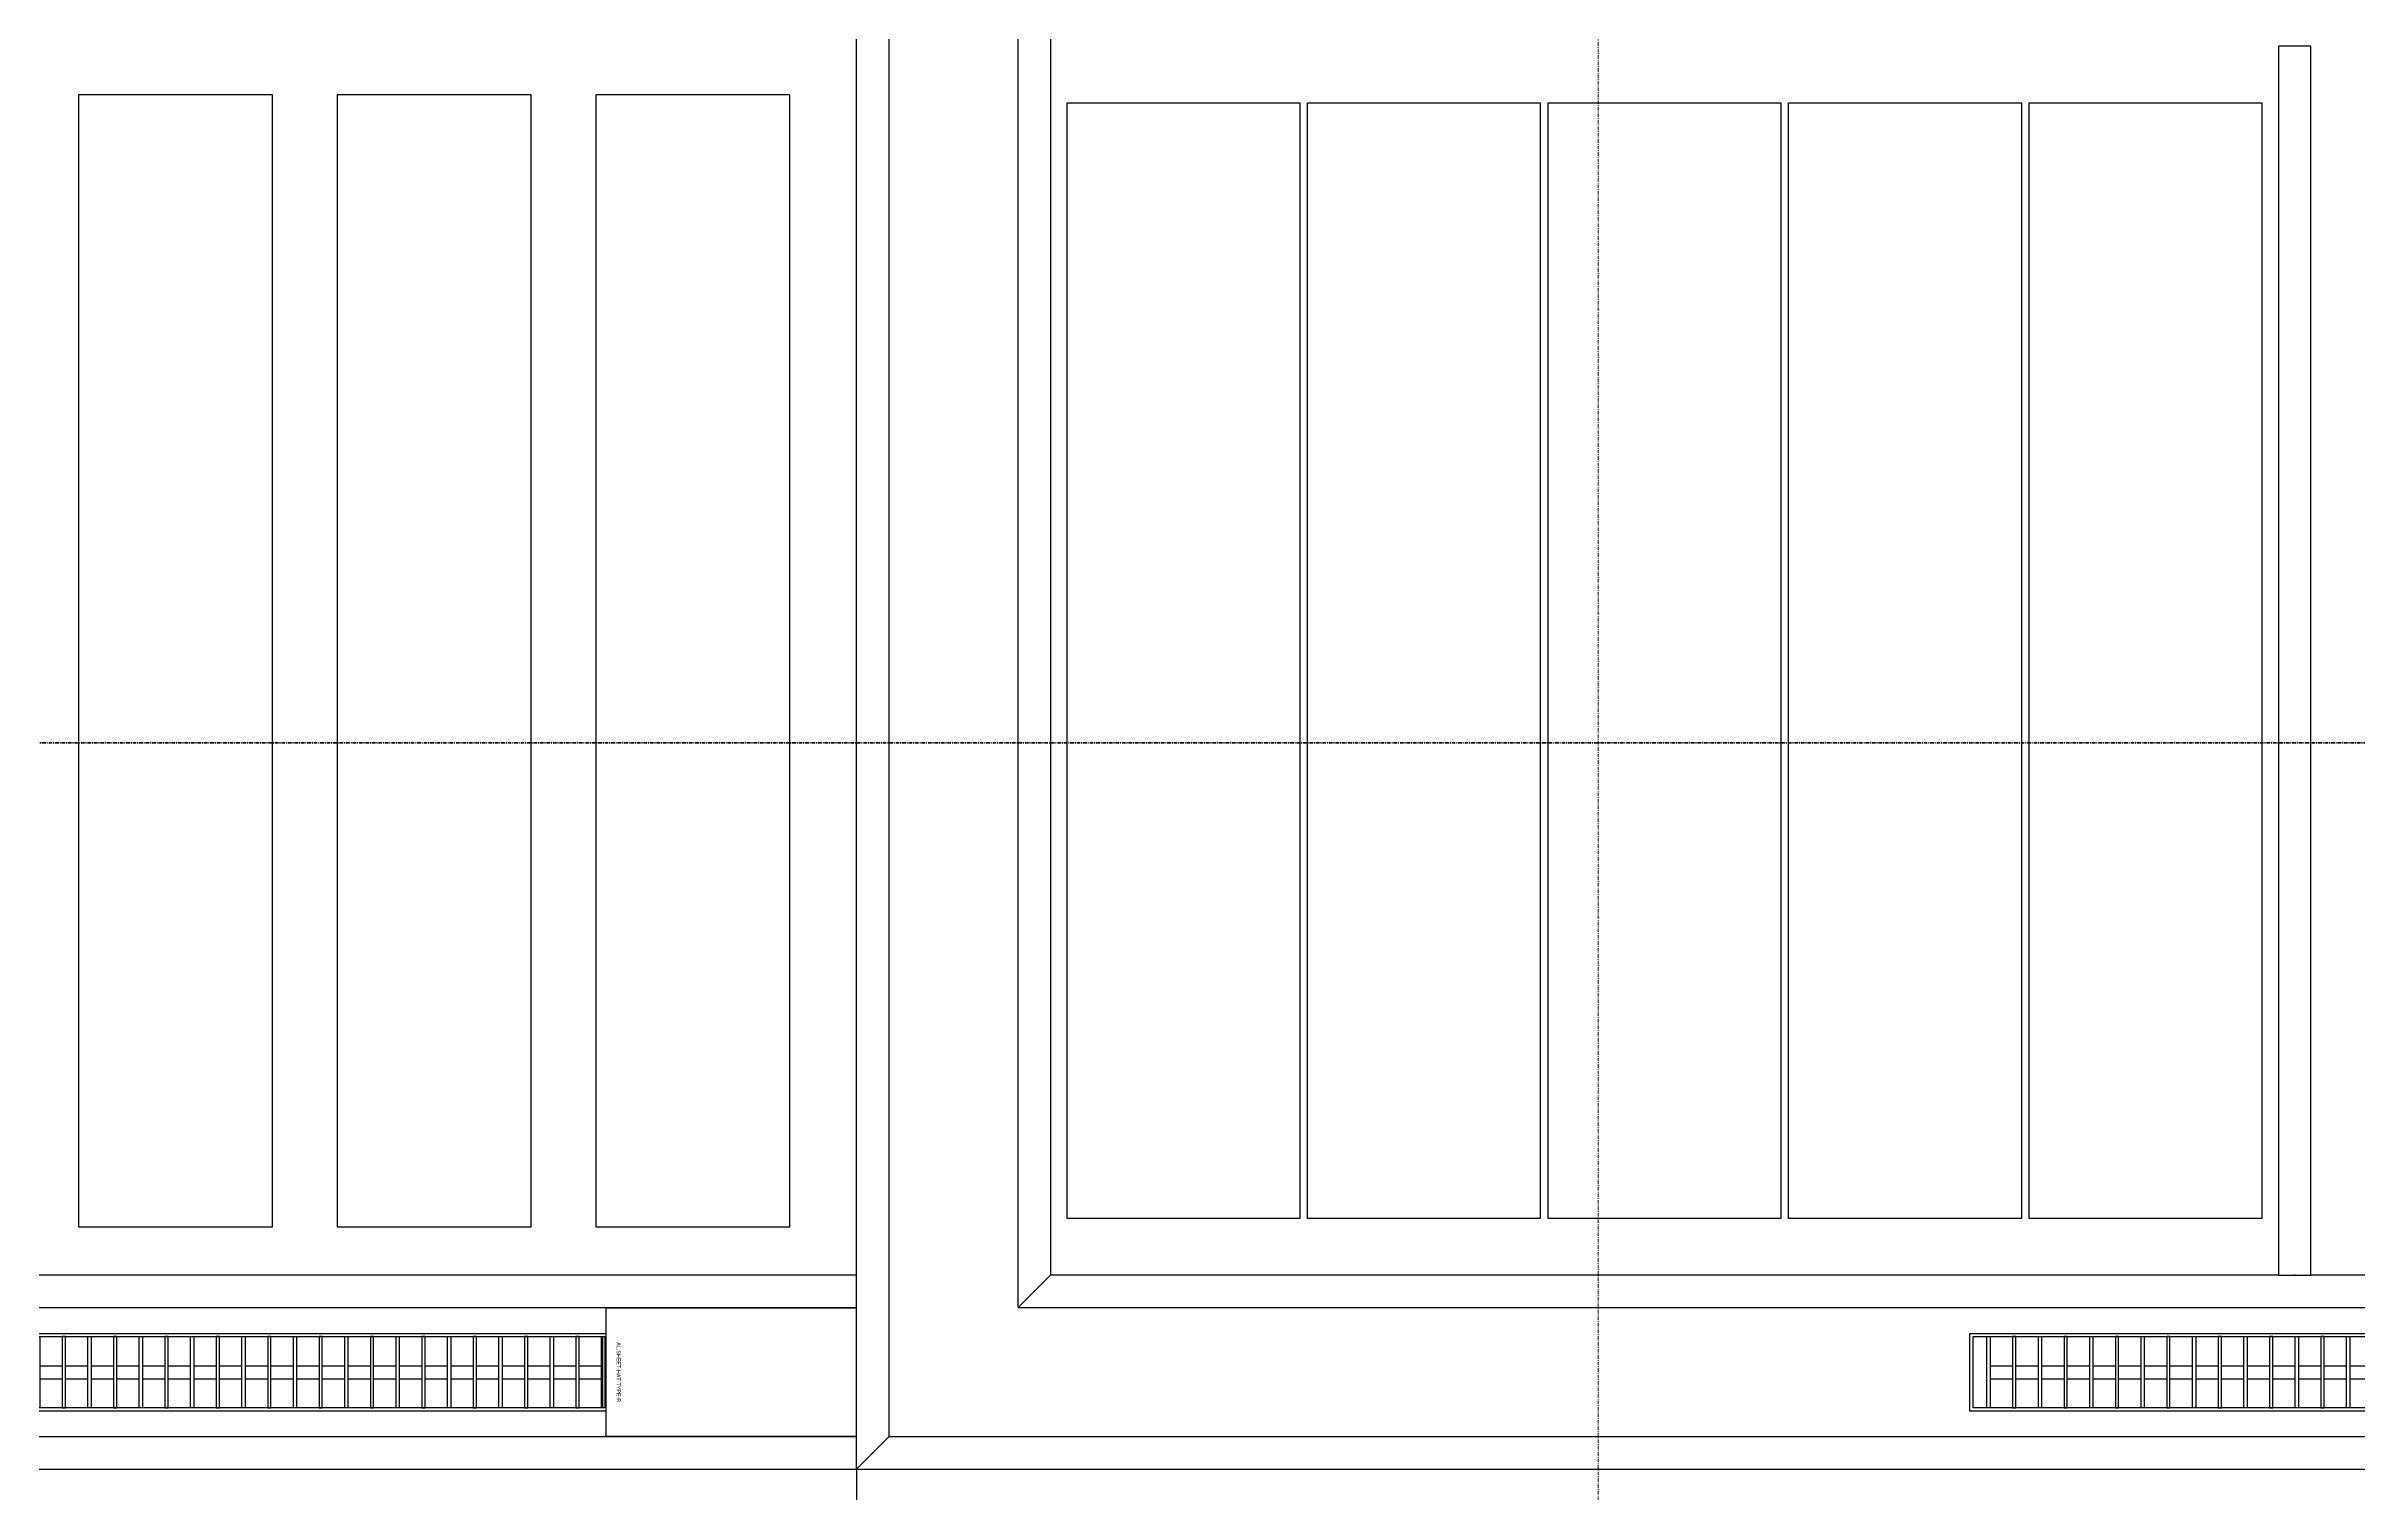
# Model space of a CAD drawing. Header units: millimetres. Extents: x -853432 to -773672, y -18171 to 22484.
# Drawn here: x -815482 to -811907, y -2758 to -521 of the extents above; entities that cross this region are included whole.
import ezdxf
from ezdxf.enums import TextEntityAlignment as Align
from ezdxf.xclip import XClip

# ---------------------------------------------------------------- set-up
doc = ezdxf.new("R2010")
doc.units = ezdxf.units.MM
doc.header["$XCLIPFRAME"] = 0
doc.linetypes.add('DPA_Grid _ Level 100', pattern=[10, 5.5, -1.6, 1.3, -1.6])
for name, color, linetype in [('000 - WIPEOUT', 250, 'Continuous'), ('001 - ASCESSORIES', 251, 'Continuous'), ('A04_TUBE SERIES', 2, 'Continuous'), ('A11_ALU.SOLID SHEET', 2, 'Continuous')]:
    doc.layers.add(name, color=color, linetype=linetype)
doc.layers.add('G-ANNO-SECL', color=3, linetype='Continuous', lineweight=9)
doc.layers.add('S-GRID', color=251, linetype='Continuous', lineweight=9)

# ---------------------------------------------------------------- blocks, each defined once
blk = doc.blocks.new('*U2464')
at = {"layer": 'S-GRID', "linetype": 'DPA_Grid _ Level 100'}
blk.add_line((22800, -21399.8), (22800, 17622.8), dxfattribs=at)
blk = doc.blocks.new('*U898')
at = {"layer": 'A11_ALU.SOLID SHEET', "color": 0}
blk.add_lwpolyline([(387.5, -98.8), (387.5, 98.8), (0, 98.8), (0, -98.8)], close=True, dxfattribs=at)
at = {"layer": 'Defpoints', "color": 250}
blk.add_point((0, 0), dxfattribs=at)
blk.add_text('AL.SHEET-HAT-TYPE-R', height=6, rotation=270, dxfattribs=at).set_placement((15, 0), align=Align.BOTTOM_CENTER)
blk = doc.blocks.new('*U901')
blk.add_attdef('EXTR.OVL-LENGTH_', (-25, -59.1), '', height=5)
blk.add_wipeout([(-25, 0), (25, 0), (25, 9303), (-25, 9303)]).dxf.layer = '000 - WIPEOUT'
at = {"layer": 'A04_TUBE SERIES', "color": 0}
blk.add_lwpolyline([(-25, 0), (25, 0), (25, 9303), (-25, 9303)], close=True, dxfattribs=at)
blk = doc.blocks.new('*U870')
at = {"color": 1}
blk.add_wipeout([(600, -60), (-600, -60), (-600, 60), (600, 60)], dxfattribs=at).dxf.layer = '000 - WIPEOUT'
at = {"layer": '001 - ASCESSORIES', "color": 0}
blk.add_lwpolyline([(600, -60), (-600, -60), (-600, 60), (600, 60)], close=True, dxfattribs=at)
at = {"layer": '001 - ASCESSORIES'}
for points in [[(-593.5, -55), (-598.5, -55), (-598.5, 55), (-593.5, 55)], [(595, -55), (-595, -55), (-595, 55), (595, 55)], [(-558.8, -55), (-553.8, -55), (-553.8, 55), (-558.8, 55)], [(-514, -55), (-519, -55), (-519, 55), (-514, 55)], [(-479.3, -55), (-474.3, -55), (-474.3, 55), (-479.3, 55)], [(-434.6, -55), (-439.6, -55), (-439.6, 55), (-434.6, 55)], [(-399.8, -55), (-394.8, -55), (-394.8, 55), (-399.8, 55)], [(-355.1, -55), (-360.1, -55), (-360.1, 55), (-355.1, 55)], [(-320.4, -55), (-315.4, -55), (-315.4, 55), (-320.4, 55)], [(-275.6, -55), (-280.6, -55), (-280.6, 55), (-275.6, 55)], [(-240.9, -55), (-235.9, -55), (-235.9, 55), (-240.9, 55)], [(-196.2, -55), (-201.2, -55), (-201.2, 55), (-196.2, 55)], [(-161.4, -55), (-156.4, -55), (-156.4, 55), (-161.4, 55)], [(-116.7, -55), (-121.7, -55), (-121.7, 55), (-116.7, 55)], [(-82, -55), (-77, -55), (-77, 55), (-82, 55)], [(-37.2, -55), (-42.2, -55), (-42.2, 55), (-37.2, 55)], [(-2.5, -55), (2.5, -55), (2.5, 55), (-2.5, 55)], [(42.2, -55), (37.2, -55), (37.2, 55), (42.2, 55)], [(77, -55), (82, -55), (82, 55), (77, 55)], [(121.7, -55), (116.7, -55), (116.7, 55), (121.7, 55)], [(156.4, -55), (161.4, -55), (161.4, 55), (156.4, 55)], [(201.2, -55), (196.2, -55), (196.2, 55), (201.2, 55)], [(235.9, -55), (240.9, -55), (240.9, 55), (235.9, 55)], [(280.6, -55), (275.6, -55), (275.6, 55), (280.6, 55)], [(315.4, -55), (320.4, -55), (320.4, 55), (315.4, 55)], [(360.1, -55), (355.1, -55), (355.1, 55), (360.1, 55)], [(394.8, -55), (399.8, -55), (399.8, 55), (394.8, 55)], [(439.6, -55), (434.6, -55), (434.6, 55), (439.6, 55)], [(474.3, -55), (479.3, -55), (479.3, 55), (474.3, 55)], [(519, -55), (514, -55), (514, 55), (519, 55)], [(553.8, -55), (558.8, -55), (558.8, 55), (553.8, 55)], [(598.5, -55), (593.5, -55), (593.5, 55), (598.5, 55)]]:
    blk.add_lwpolyline(points, close=True, dxfattribs=at)
for points in [[(-593.5, 10), (-558.8, 10)], [(-553.8, 10), (-519, 10)], [(-514, 10), (-479.3, 10)], [(-474.3, 10), (-439.6, 10)], [(-434.6, 10), (-399.8, 10)], [(-394.8, 10), (-360.1, 10)], [(-355.1, 10), (-320.4, 10)], [(-315.4, 10), (-280.6, 10)], [(-275.6, 10), (-240.9, 10)], [(-235.9, 10), (-201.2, 10)], [(-196.2, 10), (-161.4, 10)], [(-156.4, 10), (-121.7, 10)], [(-116.7, 10), (-82, 10)], [(-77, 10), (-42.2, 10)], [(-37.2, 10), (-2.5, 10)], [(2.5, 10), (37.2, 10)], [(42.2, 10), (77, 10)], [(82, 10), (116.7, 10)], [(121.7, 10), (156.4, 10)], [(161.4, 10), (196.2, 10)], [(201.2, 10), (235.9, 10)], [(240.9, 10), (275.6, 10)], [(280.6, 10), (315.4, 10)], [(320.4, 10), (355.1, 10)], [(360.1, 10), (394.8, 10)], [(399.8, 10), (434.6, 10)], [(439.6, 10), (474.3, 10)], [(479.3, 10), (514, 10)], [(519, 10), (553.8, 10)], [(558.8, 10), (593.5, 10)], [(-593.5, -10), (-558.8, -10)], [(-553.8, -10), (-519, -10)], [(-514, -10), (-479.3, -10)], [(-474.3, -10), (-439.6, -10)], [(-434.6, -10), (-399.8, -10)], [(-394.8, -10), (-360.1, -10)], [(-355.1, -10), (-320.4, -10)], [(-315.4, -10), (-280.6, -10)], [(-275.6, -10), (-240.9, -10)], [(-235.9, -10), (-201.2, -10)], [(-196.2, -10), (-161.4, -10)], [(-156.4, -10), (-121.7, -10)], [(-116.7, -10), (-82, -10)], [(-77, -10), (-42.2, -10)], [(-37.2, -10), (-2.5, -10)], [(2.5, -10), (37.2, -10)], [(42.2, -10), (77, -10)], [(82, -10), (116.7, -10)], [(121.7, -10), (156.4, -10)], [(161.4, -10), (196.2, -10)], [(201.2, -10), (235.9, -10)], [(240.9, -10), (275.6, -10)], [(280.6, -10), (315.4, -10)], [(320.4, -10), (355.1, -10)], [(360.1, -10), (394.8, -10)], [(399.8, -10), (434.6, -10)], [(439.6, -10), (474.3, -10)], [(479.3, -10), (514, -10)], [(519, -10), (553.8, -10)], [(558.8, -10), (593.5, -10)]]:
    blk.add_lwpolyline(points, dxfattribs=at)
blk = doc.blocks.new('*U1084')
at = {"color": 3}
for points in [[(-875, -3450), (875, -3450), (875, -3750), (-875, -3750)], [(-875, -3850), (875, -3850), (875, -4150), (-875, -4150)], [(-875, -4250), (875, -4250), (875, -4550), (-875, -4550)]]:
    blk.add_wipeout(points, dxfattribs=at).dxf.layer = '000 - WIPEOUT'
at = {"layer": 'A11_ALU.SOLID SHEET', "color": 0, "linetype": 'ByBlock'}
for points in [[(-875, -3750), (875, -3750), (875, -3450), (-875, -3450)], [(-875, -4150), (875, -4150), (875, -3850), (-875, -3850)], [(-875, -4550), (875, -4550), (875, -4250), (-875, -4250)]]:
    blk.add_lwpolyline(points, close=True, dxfattribs=at)
blk = doc.blocks.new('*U1213')
blk.add_blockref('*U898', (-69934.5, -6150.5))
at = {"layer": 'A11_ALU.SOLID SHEET', "color": 0, "linetype": 'ByBlock', "rotation": 90}
blk.add_blockref('*U1084', (-74200, -5050.5), dxfattribs=at)
blk.add_blockref('*U870', (-70534.5, -6150.5))
at = {"layer": 'A04_TUBE SERIES', "color": 0, "linetype": 'ByBlock', "rotation": 270}
for p in [(-78850, -6025.5), (-78850, -6275.5)]:
    blk.add_blockref('*U901', p, dxfattribs=at)
blk.add_lwpolyline([(-69547, -6425.5), (-56050, -6425.5), (-56050, -1475.8), (-69547, -1475.8)], close=True)
blk = doc.blocks.new('*U919')
blk.add_attdef('EXTR.OVL-LENGTH_', (-25, -59.1), '', height=5)
blk.add_wipeout([(-25, -25), (25, 25), (25, 13422), (-25, 13472)]).dxf.layer = '000 - WIPEOUT'
at = {"layer": 'A04_TUBE SERIES', "color": 0}
blk.add_lwpolyline([(-25, -25), (25, 25), (25, 13422), (-25, 13472)], close=True, dxfattribs=at)
blk = doc.blocks.new('*U920')
blk.add_attdef('EXTR.OVL-LENGTH_', (-25, -59.1), '', height=5)
blk.add_wipeout([(-25, -25), (25, 25), (25, 12922), (-25, 12972)]).dxf.layer = '000 - WIPEOUT'
at = {"layer": 'A04_TUBE SERIES', "color": 0}
blk.add_lwpolyline([(-25, -25), (25, 25), (25, 12922), (-25, 12972)], close=True, dxfattribs=at)
blk = doc.blocks.new('*U921')
blk.add_attdef('EXTR.OVL-LENGTH_', (-25, -59.1), '', height=5)
blk.add_wipeout([(-25, 0), (25, 0), (25, 1900), (-25, 1900)]).dxf.layer = '000 - WIPEOUT'
blk.add_point((0, 0))
at = {"layer": 'A04_TUBE SERIES', "color": 0}
blk.add_lwpolyline([(-25, 0), (25, 0), (25, 1900), (-25, 1900)], close=True, dxfattribs=at)
blk = doc.blocks.new('*U925')
blk.add_attdef('EXTR.OVL-LENGTH_', (-25, -59.1), '', height=5)
blk.add_wipeout([(-25, 25), (25, -25), (25, 4175), (-25, 4125)]).dxf.layer = '000 - WIPEOUT'
blk.add_point((0, 0))
at = {"layer": 'A04_TUBE SERIES', "color": 0}
blk.add_lwpolyline([(-25, 25), (25, -25), (25, 4175), (-25, 4125)], close=True, dxfattribs=at)
blk = doc.blocks.new('*U926')
blk.add_attdef('EXTR.OVL-LENGTH_', (-25, -59.1), '', height=5)
blk.add_wipeout([(-25, 25), (25, -25), (25, 4675), (-25, 4625)]).dxf.layer = '000 - WIPEOUT'
blk.add_point((0, 0))
at = {"layer": 'A04_TUBE SERIES', "color": 0}
blk.add_lwpolyline([(-25, 25), (25, -25), (25, 4675), (-25, 4625)], close=True, dxfattribs=at)
blk = doc.blocks.new('*U995')
at = {"color": 6}
blk.add_point((-37.5, 0), dxfattribs=at)
at = {"color": 3}
blk.add_wipeout([(-862.5, -564), (862.5, -564), (862.5, -924), (-862.5, -924)], dxfattribs=at).dxf.layer = '000 - WIPEOUT'
at = {"layer": 'A11_ALU.SOLID SHEET', "color": 0, "linetype": 'ByBlock'}
blk.add_lwpolyline([(862.5, -924), (-862.5, -924), (-862.5, -564), (862.5, -564)], close=True, dxfattribs=at)
at = {"color": 3}
blk.add_wipeout([(-862.5, -192), (862.5, -192), (862.5, -552), (-862.5, -552)], dxfattribs=at).dxf.layer = '000 - WIPEOUT'
at = {"layer": 'A11_ALU.SOLID SHEET', "color": 0, "linetype": 'ByBlock'}
blk.add_lwpolyline([(862.5, -552), (-862.5, -552), (-862.5, -192), (862.5, -192)], close=True, dxfattribs=at)
at = {"color": 3}
blk.add_wipeout([(-862.5, 180), (862.5, 180), (862.5, -180), (-862.5, -180)], dxfattribs=at).dxf.layer = '000 - WIPEOUT'
at = {"layer": 'A11_ALU.SOLID SHEET', "color": 0, "linetype": 'ByBlock'}
blk.add_lwpolyline([(862.5, -180), (-862.5, -180), (-862.5, 180), (862.5, 180)], close=True, dxfattribs=at)
at = {"color": 3}
blk.add_wipeout([(-862.5, 552), (862.5, 552), (862.5, 192), (-862.5, 192)], dxfattribs=at).dxf.layer = '000 - WIPEOUT'
at = {"layer": 'A11_ALU.SOLID SHEET', "color": 0, "linetype": 'ByBlock'}
blk.add_lwpolyline([(862.5, 192), (-862.5, 192), (-862.5, 552), (862.5, 552)], close=True, dxfattribs=at)
at = {"color": 3}
blk.add_wipeout([(-862.5, 924), (862.5, 924), (862.5, 564), (-862.5, 564)], dxfattribs=at).dxf.layer = '000 - WIPEOUT'
at = {"layer": 'A11_ALU.SOLID SHEET', "color": 0, "linetype": 'ByBlock'}
blk.add_lwpolyline([(862.5, 564), (-862.5, 564), (-862.5, 924), (862.5, 924)], close=True, dxfattribs=at)
blk = doc.blocks.new('A$Ce4e27ef8')
at = {"layer": 'A04_TUBE SERIES', "color": 2, "rotation": 90}
for name, p in [('*U920', (13222, 275)), ('*U919', (13472, 25))]:
    blk.add_blockref(name, p, dxfattribs=at)
at = {"layer": 'A11_ALU.SOLID SHEET', "linetype": 'ByBlock', "rotation": 90}
blk.add_blockref('*U995', (1249.75, 1250), dxfattribs=at)
at = {"layer": 'A04_TUBE SERIES', "color": 2, "xscale": -1}
for name, p in [('*U926', (25, 25)), ('*U925', (275, 275))]:
    blk.add_blockref(name, p, dxfattribs=at)
at = {"layer": 'A04_TUBE SERIES', "color": 2}
blk.add_blockref('*U921', (2224.5, 300), dxfattribs=at)
blk = doc.blocks.new('*U867')
at = {"color": 1}
blk.add_wipeout([(625, -60), (-625, -60), (-625, 60), (625, 60)], dxfattribs=at).dxf.layer = '000 - WIPEOUT'
at = {"layer": '001 - ASCESSORIES', "color": 0}
blk.add_lwpolyline([(625, -60), (-625, -60), (-625, 60), (625, 60)], close=True, dxfattribs=at)
at = {"layer": '001 - ASCESSORIES'}
for points in [[(620, -55), (-620, -55), (-620, 55), (620, 55)], [(-593.5, -55), (-598.5, -55), (-598.5, 55), (-593.5, 55)], [(-558.8, -55), (-553.8, -55), (-553.8, 55), (-558.8, 55)], [(-514, -55), (-519, -55), (-519, 55), (-514, 55)], [(-479.3, -55), (-474.3, -55), (-474.3, 55), (-479.3, 55)], [(-434.6, -55), (-439.6, -55), (-439.6, 55), (-434.6, 55)], [(-399.8, -55), (-394.8, -55), (-394.8, 55), (-399.8, 55)], [(-355.1, -55), (-360.1, -55), (-360.1, 55), (-355.1, 55)], [(-320.4, -55), (-315.4, -55), (-315.4, 55), (-320.4, 55)], [(-275.6, -55), (-280.6, -55), (-280.6, 55), (-275.6, 55)], [(-240.9, -55), (-235.9, -55), (-235.9, 55), (-240.9, 55)], [(-196.2, -55), (-201.2, -55), (-201.2, 55), (-196.2, 55)], [(-161.4, -55), (-156.4, -55), (-156.4, 55), (-161.4, 55)], [(-116.7, -55), (-121.7, -55), (-121.7, 55), (-116.7, 55)], [(-82, -55), (-77, -55), (-77, 55), (-82, 55)], [(-37.2, -55), (-42.2, -55), (-42.2, 55), (-37.2, 55)], [(-2.5, -55), (2.5, -55), (2.5, 55), (-2.5, 55)], [(42.2, -55), (37.2, -55), (37.2, 55), (42.2, 55)], [(77, -55), (82, -55), (82, 55), (77, 55)], [(121.7, -55), (116.7, -55), (116.7, 55), (121.7, 55)], [(156.4, -55), (161.4, -55), (161.4, 55), (156.4, 55)], [(201.2, -55), (196.2, -55), (196.2, 55), (201.2, 55)], [(235.9, -55), (240.9, -55), (240.9, 55), (235.9, 55)], [(280.6, -55), (275.6, -55), (275.6, 55), (280.6, 55)], [(315.4, -55), (320.4, -55), (320.4, 55), (315.4, 55)], [(360.1, -55), (355.1, -55), (355.1, 55), (360.1, 55)], [(394.8, -55), (399.8, -55), (399.8, 55), (394.8, 55)], [(439.6, -55), (434.6, -55), (434.6, 55), (439.6, 55)], [(474.3, -55), (479.3, -55), (479.3, 55), (474.3, 55)], [(519, -55), (514, -55), (514, 55), (519, 55)], [(553.8, -55), (558.8, -55), (558.8, 55), (553.8, 55)], [(598.5, -55), (593.5, -55), (593.5, 55), (598.5, 55)]]:
    blk.add_lwpolyline(points, close=True, dxfattribs=at)
for points in [[(-593.5, 10), (-558.8, 10)], [(-553.8, 10), (-519, 10)], [(-514, 10), (-479.3, 10)], [(-474.3, 10), (-439.6, 10)], [(-434.6, 10), (-399.8, 10)], [(-394.8, 10), (-360.1, 10)], [(-355.1, 10), (-320.4, 10)], [(-315.4, 10), (-280.6, 10)], [(-275.6, 10), (-240.9, 10)], [(-235.9, 10), (-201.2, 10)], [(-196.2, 10), (-161.4, 10)], [(-156.4, 10), (-121.7, 10)], [(-116.7, 10), (-82, 10)], [(-77, 10), (-42.2, 10)], [(-37.2, 10), (-2.5, 10)], [(2.5, 10), (37.2, 10)], [(42.2, 10), (77, 10)], [(82, 10), (116.7, 10)], [(121.7, 10), (156.4, 10)], [(161.4, 10), (196.2, 10)], [(201.2, 10), (235.9, 10)], [(240.9, 10), (275.6, 10)], [(280.6, 10), (315.4, 10)], [(320.4, 10), (355.1, 10)], [(360.1, 10), (394.8, 10)], [(399.8, 10), (434.6, 10)], [(439.6, 10), (474.3, 10)], [(479.3, 10), (514, 10)], [(519, 10), (553.8, 10)], [(558.8, 10), (593.5, 10)], [(-593.5, -10), (-558.8, -10)], [(-553.8, -10), (-519, -10)], [(-514, -10), (-479.3, -10)], [(-474.3, -10), (-439.6, -10)], [(-434.6, -10), (-399.8, -10)], [(-394.8, -10), (-360.1, -10)], [(-355.1, -10), (-320.4, -10)], [(-315.4, -10), (-280.6, -10)], [(-275.6, -10), (-240.9, -10)], [(-235.9, -10), (-201.2, -10)], [(-196.2, -10), (-161.4, -10)], [(-156.4, -10), (-121.7, -10)], [(-116.7, -10), (-82, -10)], [(-77, -10), (-42.2, -10)], [(-37.2, -10), (-2.5, -10)], [(2.5, -10), (37.2, -10)], [(42.2, -10), (77, -10)], [(82, -10), (116.7, -10)], [(121.7, -10), (156.4, -10)], [(161.4, -10), (196.2, -10)], [(201.2, -10), (235.9, -10)], [(240.9, -10), (275.6, -10)], [(280.6, -10), (315.4, -10)], [(320.4, -10), (355.1, -10)], [(360.1, -10), (394.8, -10)], [(399.8, -10), (434.6, -10)], [(439.6, -10), (474.3, -10)], [(479.3, -10), (514, -10)], [(519, -10), (553.8, -10)], [(558.8, -10), (593.5, -10)]]:
    blk.add_lwpolyline(points, dxfattribs=at)
blk = doc.blocks.new('*U1212')
at = {"layer": 'A11_ALU.SOLID SHEET'}
blk.add_blockref('A$Ce4e27ef8', (-69547, -6300.5), dxfattribs=at)
blk.add_blockref('*U867', (-67200, -6150.5))

msp = doc.modelspace()

# ---------------------------------------------------------------- block references
at = {"layer": 'A11_ALU.SOLID SHEET'}
ref = msp.add_blockref('*U1213', (-744682.4, 3579), dxfattribs=at)
XClip(ref).set_block_clipping_path([(-104690.1238047112, -9620.0029952966), (-34092.6543255156, 14392.9971737705)])

# ---------------------------------------------------------------- next in the draw order: block references
ref = msp.add_blockref('*U1212', (-744682.4, 3579))
XClip(ref).set_block_clipping_path([(-104690.1238047112, -9620.0029952966), (-34092.6543255156, 14392.9971737705)])

# ---------------------------------------------------------------- next in the draw order: linework, layer by layer
at = {"layer": 'G-ANNO-SECL', "linetype": 'DPA_Grid _ Level 100', "lineweight": 50}
msp.add_line((-851398.6, -1598.3), (-776606.5, -1598.3), dxfattribs=at)

# ---------------------------------------------------------------- next in the draw order: block references
msp.add_blockref('*U2464', (-835882.4, 3579))

doc.saveas('drawing.dxf')
